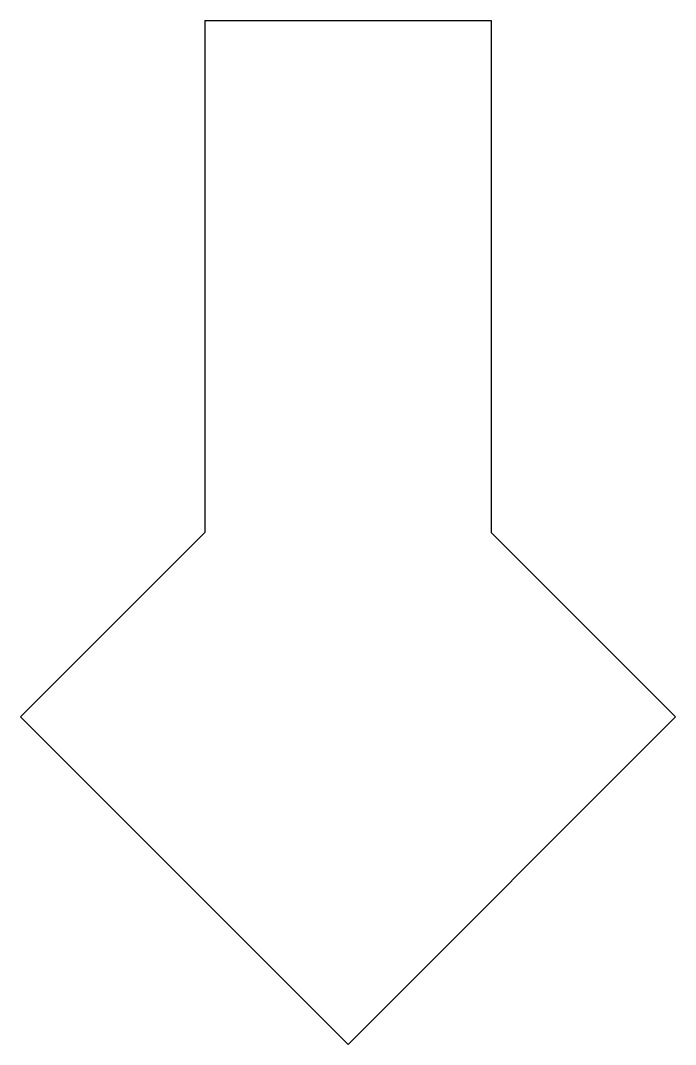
# Model space of a CAD drawing. Extents: x 157.5 to 198.2, y 167.5 to 231.
import ezdxf

# ---------------------------------------------------------------- set-up
doc = ezdxf.new("R2010")
doc.units = 0
doc.header["$LTSCALE"] = 12.7
doc.layers.add('VISIBLE', color=7, linetype='CONTINUOUS')

msp = doc.modelspace()

# ---------------------------------------------------------------- linework, layer by layer
at = {"layer": 'VISIBLE'}
for p, q in [((168.964, 231.019), (186.744, 231.019)), ((168.964, 231.019), (168.964, 199.269)), ((186.744, 231.019), (186.744, 199.269)), ((157.534, 187.839), (168.964, 199.269)), ((198.174, 187.839), (186.744, 199.269)), ((157.534, 187.839), (177.854, 167.519)), ((177.854, 167.519), (198.174, 187.839))]:
    msp.add_line(p, q, dxfattribs=at)

doc.saveas('drawing.dxf')
